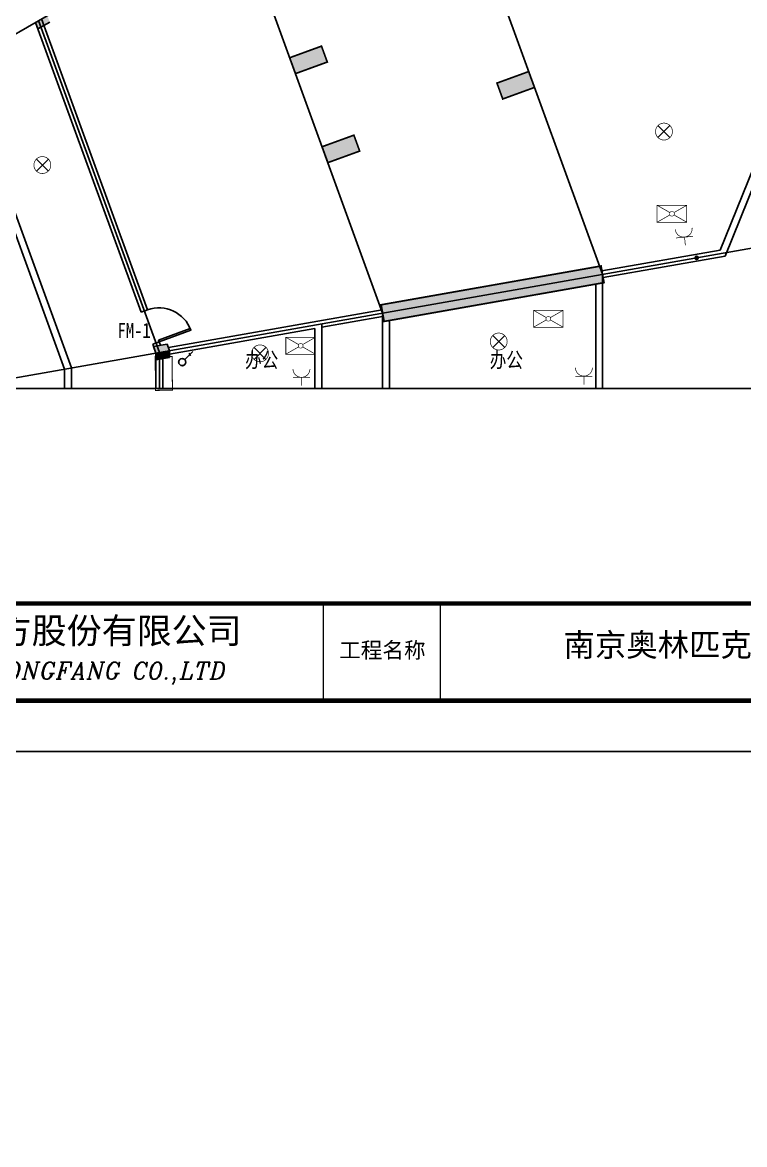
# Model space of a CAD drawing. Extents: x 23618587 to 48466785, y 42305484 to 86624613.
# Drawn here: x 24321029 to 24342374, y 43286900 to 43320068 of the extents above; entities that cross this region are included whole.
import ezdxf

# ---------------------------------------------------------------- set-up
doc = ezdxf.new("R2010")
doc.units = 0
doc.header["$MEASUREMENT"] = 0
doc.layers.get('0').update_dxf_attribs({"linetype": 'CONTINUOUS'})
for name, color, linetype in [('AC-W', 7, 'CONTINUOUS'), ('FRAME', 7, 'CONTINUOUS'), ('图框', 7, 'CONTINUOUS'), ('设备-动力', 3, 'CONTINUOUS'), ('设备-插座', 3, 'CONTINUOUS'), ('设备-照明', 3, 'CONTINUOUS'), ('设备-箱柜', 3, 'CONTINUOUS')]:
    doc.layers.add(name, color=color, linetype=linetype)
doc.styles.add('HZ', font='txt.shx', dxfattribs={"bigfont": 'hztxt.shx'})
doc.styles.add('IDQSTYLE', font='simplex.shx', dxfattribs={"width": 0.7, "bigfont": 'hzfs1.shx'})
doc.styles.add('Q1', font='SimSun.ttf', dxfattribs={"width": 0.8, "height": 450})
doc.styles.add('TK1', font='SimSun.ttf', dxfattribs={"width": 0.8, "height": 4})
doc.styles.add('XC91', font='txt.shx', dxfattribs={"bigfont": 'XC91.shx'})

# ---------------------------------------------------------------- blocks, each defined once
blk = doc.blocks.new('HC001494')
at = {"color": 0, "linetype": 'Continuous'}
for p, q in [((-1.77, 1.77), (1.77, -1.77)), ((1.77, 1.77), (-1.77, -1.77))]:
    blk.add_line(p, q, dxfattribs=at)
at = {"color": 0, "linetype": 'Continuous', "const_width": 0.2}
blk.add_lwpolyline([(1.77, -1.77, 0.198912), (2.5, 0, 0.198912), (1.77, 1.77, 0.198912), (0, 2.5, 0.198912), (-1.77, 1.77, 0.198912), (-2.5, 0, 0.198912), (-1.77, -1.77, 0.198912), (0, -2.5, 0.198912)], format="xyb", close=True, dxfattribs=at)
at = {"color": 0, "style": 'IDQSTYLE', "width": 0.7}
blk.add_attdef('PSFHATT', (4.5, -2.5), '', height=2.5, dxfattribs=at)
blk = doc.blocks.new('HC000704')
at = {"color": 0, "linetype": 'Continuous', "const_width": 0.2}
for points in [[(-0.61, 0.35), (-4.38, 2.5)], [(-4.38, 2.5), (4.37, 2.5), (4.37, -2.5), (-4.38, -2.5), (-4.38, 2.5)], [(4.37, 2.5), (0.61, 0.35)], [(-0.61, -0.35), (-4.38, -2.5)], [(0.61, -0.35), (4.37, -2.5)]]:
    blk.add_lwpolyline(points, dxfattribs=at)
at = {"color": 0, "linetype": 'Continuous', "const_width": 0.16}
blk.add_lwpolyline([(0, -0.71, 0.198912), (0.5, -0.5, 0.198912), (0.71, 0, 0.198912), (0.5, 0.5, 0.198912), (0, 0.71, 0.198912), (-0.5, 0.5, 0.198912), (-0.71, 0, 0.198912), (-0.5, -0.5, 0.198912)], format="xyb", close=True, dxfattribs=at)
at = {"color": 0, "style": 'IDQSTYLE', "width": 0.7}
blk.add_attdef('PSFHATT', (6.37, -2.5), '', height=2.5, dxfattribs=at)
blk = doc.blocks.new('HC000133')
at = {"color": 0, "linetype": 'Continuous', "const_width": 0.2}
blk.add_lwpolyline([(-2.5, 5, 0.198912), (-1.77, 3.23, 0.198912), (0, 2.5, 0.198912), (1.77, 3.23, 0.198912), (2.5, 5)], format="xyb", dxfattribs=at)
for points in [[(-2.55, 2.48), (2.48, 2.48)], [(0, 2.5), (0, 0)]]:
    blk.add_lwpolyline(points, dxfattribs=at)
at = {"color": 0, "style": 'IDQSTYLE', "width": 0.7}
blk.add_attdef('PSFHATT', (4.5, 0), '', height=2.5, dxfattribs=at)
blk = doc.blocks.new('HC000426')
at = {"color": 0, "linetype": 'Continuous', "const_width": 0.3}
blk.add_lwpolyline([(5, 2.5), (-5, 2.5), (-5, -2.5), (5, -2.5)], close=True, dxfattribs=at)
at = {"color": 0, "style": 'IDQSTYLE', "width": 0.7}
blk.add_attdef('PSFHATT', (7, -2.5), '', height=2.5, dxfattribs=at)
blk = doc.blocks.new('HC002297100793')
at = {"color": 0}
for p, q in [((0.74, 1.78), (3.12, 4.17)), ((2.09, 3.72), (2.47, 2.92))]:
    blk.add_line(p, q, dxfattribs=at)
blk.add_circle((0, 1.04), 1.04, dxfattribs=at)
for p in [(-1.04, 1.04), (0, 2.08), (0, 0), (1.04, 1.04)]:
    blk.add_point(p, dxfattribs=at)
at = {"color": 0, "width": 0.7}
blk.add_attdef('PSFHATT', (3.15, 0), '', height=0.025, dxfattribs=at)

msp = doc.modelspace()

# ---------------------------------------------------------------- hatches: boundary and pattern name
at = {"layer": 'AC-W'}
for points in [[(24330040.00607, 43318896.94554), (24329868.996, 43319366.79185), (24328929.30338, 43319024.7717), (24329100.31345, 43318554.92539)], [(24336165.97251, 43318146.91529), (24335994.96243, 43318616.7616), (24335055.26981, 43318274.74146), (24335226.27988, 43317804.89515)], [(24330997.66309, 43316265.8045), (24330826.65302, 43316735.65081), (24329886.9604, 43316393.63067), (24330057.97047, 43315923.78436)], [(24338220.17621, 43312376.10866), (24331720.17621, 43311229.98329), (24331633.35212, 43311722.38717), (24338133.35212, 43312868.51254)]]:
    msp.add_hatch(color=7, dxfattribs=at).paths.add_polyline_path(points)

# ---------------------------------------------------------------- linework, layer by layer
at = {"const_width": 45}
for points in [[(24329921.71705, 43302934.6636), (24329921.71705, 43300028.08714)], [(24333381.60725, 43302934.6636), (24333381.60725, 43300028.08714)]]:
    msp.add_lwpolyline(points, dxfattribs=at)
at = {"layer": 'AC-W', "color": 7, "ltscale": 300}
for p, q in [((24336786.17593, 43328943.14853), (24302664.33713, 43309242.89571)), ((24338176.76417, 43312622.3106), (24333026.51398, 43326772.50669)), ((24331676.76417, 43311476.18523), (24327310.50991, 43323472.3702)), ((24325076.76417, 43310312.42716), (24321506.56732, 43320121.46238)), ((24348656.38283, 43314470.15012), (24319011.14993, 43309242.89571)), ((24338176.76417, 43312622.3106), (24338176.76417, 43309242.89571)), ((24331676.76417, 43311476.18523), (24331676.76417, 43309242.89571)), ((24329876.76417, 43311158.79666), (24329876.76417, 43309242.89571)), ((24325076.76417, 43310312.42716), (24325076.76417, 43309242.89571))]:
    msp.add_line(p, q, dxfattribs=at)
at = {"layer": 'AC-W', "color": 7, "ltscale": 5000}
for p, q in [((24341652.45172, 43313336.71076), (24345303.0139, 43322375.79386)), ((24341796.37685, 43313159.00332), (24345488.46255, 43322300.90193)), ((24324538.16872, 43311499.82555), (24321418.62879, 43320070.69105)), ((24324726.10724, 43311568.22958), (24321594.50584, 43320172.23371)), ((24322276.76417, 43309818.71161), (24319044.28864, 43318699.86513)), ((24322476.76417, 43309853.97701), (24319220.16569, 43318801.40779)), ((24341652.45172, 43313336.71076), (24338159.39935, 43312720.79138)), ((24341796.37685, 43313159.00332), (24338194.12899, 43312523.82983)), ((24324726.10724, 43311568.22958), (24324538.16872, 43311499.82555)), ((24331659.39935, 43311574.666), (24325342.03509, 43310460.74424)), ((24331676.76417, 43311374.64257), (24329876.76417, 43311057.254)), ((24331676.76417, 43311374.64257), (24331676.76417, 43309242.89571)), ((24329676.76417, 43311021.98861), (24325376.76473, 43310263.78269)), ((24329676.76417, 43311021.98861), (24329676.76417, 43309242.89571)), ((24329876.76417, 43311057.254), (24329876.76417, 43309242.89571)), ((24331876.76417, 43311257.59397), (24331876.76417, 43309242.89571)), ((24325068.12739, 43310628.53696), (24324880.18886, 43310560.13293)), ((24325107.3049, 43310520.89763), (24325068.12739, 43310628.53696)), ((24324976.76417, 43310294.79446), (24324880.18886, 43310560.13293)), ((24324976.76417, 43310294.79446), (24324976.76417, 43309242.89571)), ((24325176.76417, 43310126.97453), (24325176.76417, 43309242.89571)), ((24322276.76417, 43309818.71161), (24322276.76417, 43309242.89571)), ((24322476.76417, 43309853.97701), (24322476.76417, 43309242.89571))]:
    msp.add_line(p, q, dxfattribs=at)
at = {"layer": 'AC-W', "color": 7}
for p, q in [((24321482.74449, 43319876.76808), (24321413.28522, 43320067.60586)), ((24337976.76417, 43312333.18855), (24337976.76417, 43309242.89571)), ((24338176.76417, 43312368.45395), (24338176.76417, 43309242.89571)), ((24324907.30545, 43310485.63233), (24324976.76473, 43310294.79456)), ((24324976.76473, 43310091.70923), (24324976.76473, 43310294.79456)), ((24325307.30545, 43310556.16313), (24325376.76473, 43310365.32535)), ((24325376.76473, 43310162.24003), (24325376.76473, 43310365.32535))]:
    msp.add_line(p, q, dxfattribs=at)
at = {"layer": 'AC-W', "color": 7, "ltscale": 1000}
for p, q in [((24321834.49859, 43320079.8534), (24321482.74449, 43319876.76808)), ((24325307.30545, 43310556.16313), (24324907.30545, 43310485.63233)), ((24325376.76473, 43310162.24003), (24324976.76473, 43310091.70923))]:
    msp.add_line(p, q, dxfattribs=at)
at = {"layer": 'AC-W'}
msp.add_line((24242096.6362, 43309242.89571), (24353776.32193, 43309242.89571), dxfattribs=at)
at = {"layer": 'AC-W', "color": 7, "const_width": 50}
for points in [[(24329868.996, 43319366.79185), (24328929.30338, 43319024.7717), (24329100.31345, 43318554.92539), (24330040.00607, 43318896.94554)], [(24335994.96243, 43318616.7616), (24335055.26981, 43318274.74146), (24335226.27988, 43317804.89515), (24336165.97251, 43318146.91529)], [(24330826.65302, 43316735.65081), (24329886.9604, 43316393.63067), (24330057.97047, 43315923.78436), (24330997.66309, 43316265.8045)], [(24338220.17621, 43312376.10866), (24331720.17621, 43311229.98329), (24331633.35212, 43311722.38717), (24338133.35212, 43312868.51254)]]:
    msp.add_lwpolyline(points, close=True, dxfattribs=at)
at = {"layer": 'AC-W', "color": 7, "linetype": 'ByBlock', "const_width": 70}
msp.add_lwpolyline([(24340971.72022, 43313077.46814, 1), (24340944.36904, 43313141.90348, 1)], format="xyb", close=True, dxfattribs=at)
at = {"layer": 'AC-W', "color": 7}
msp.add_lwpolyline([(24325068.12739, 43310628.53696), (24325051.02638, 43310675.52159), (24325990.719, 43311017.54173), (24326007.82001, 43310970.5571)], close=True, dxfattribs=at)
for centre, radius, start, end in [((24148759.7883, 42835660.74182), 530172.67138, 79.4743453433, 79.4743453433), ((24148766.30591, 42835659.45113), 530172.67138, 78.1227654299, 78.1227654299), ((24148779.34207, 42835656.52904), 530172.67138, 76.2090487924, 76.2090487924), ((24325068.12739, 43310628.53696), 1000, 20.000000004, 109.999999998)]:
    msp.add_arc(centre, radius, start, end, dxfattribs=at)
for points in [[(24321834.49859, 43320079.8534), (24321765.03932, 43320270.69118), (24321482.74449, 43319876.76808), (24321413.28522, 43320067.60586)], [(24325376.76473, 43310365.32535), (24325307.30545, 43310556.16313), (24324976.76473, 43310294.79456), (24324907.30545, 43310485.63233)], [(24325376.76473, 43310162.24003), (24325376.76473, 43310365.32535), (24324976.76473, 43310091.70923), (24324976.76473, 43310294.79456)]]:
    msp.add_solid(points, dxfattribs=at)
at = {"layer": 'FRAME'}
msp.add_lwpolyline([(24221262.63462, 43298521.29116), (24221262.63462, 43424671.29116), (24399612.63462, 43424671.29116), (24399612.63462, 43298521.29116)], close=True, dxfattribs=at)
at = {"layer": 'FRAME', "const_width": 135}
msp.add_lwpolyline([(24225012.63462, 43300021.29116), (24225012.63462, 43423171.29116), (24398112.63462, 43423171.29116), (24398112.63462, 43300021.29116)], close=True, dxfattribs=at)
msp.add_lwpolyline([(24398132.79333, 43302893.25798), (24312032.79333, 43302893.25798)], dxfattribs=at)

# ---------------------------------------------------------------- block references
at = {"layer": '设备-动力', "xscale": 100, "yscale": 100, "zscale": 100}
for p in [(24340227.93083, 43314412.8029), (24336574.54061, 43311309.10229), (24329252.67608, 43310511.6715)]:
    msp.add_blockref('HC000704', p, dxfattribs=at)
at = {"layer": '设备-插座', "xscale": 100, "yscale": 100, "zscale": 100, "rotation": 5.577910054588076}
msp.add_blockref('HC000133', (24340624.57714, 43313475.28104), dxfattribs=at)
at = {"layer": '设备-插座', "xscale": 100, "yscale": 100, "zscale": 100}
for p in [(24329276.84065, 43309327.6076), (24337625.69938, 43309363.85445)]:
    msp.add_blockref('HC000133', p, dxfattribs=at)
at = {"layer": '设备-照明', "color": 3, "xscale": 100, "yscale": 100, "zscale": 100}
for p in [(24339992.66458, 43316841.72876), (24321617.73894, 43315852.43102), (24335107.48695, 43310636.27006), (24328051.43268, 43310285.8838)]:
    msp.add_blockref('HC001494', p, dxfattribs=at)
at = {"layer": '设备-照明', "xscale": 100, "yscale": 100, "zscale": 100}
msp.add_blockref('HC002297100793', (24325751.07895, 43309923.03769), dxfattribs=at)
at = {"layer": '设备-箱柜', "color": 142, "xscale": 99.99999999999993, "yscale": 100, "zscale": 100, "rotation": 270.4403320339898}
msp.add_blockref('HC000426', (24325208.0343, 43309694.56265, 0.00013), dxfattribs=at)

# ---------------------------------------------------------------- texts
at = {"attachment_point": 1}
for s, insert, char_height, style in [('\\f楷体_GB2312|b0|i0|c134|p49;清华同方股份有限公司', (24317161.24736, 43302469.62021), 758.625, 'XC91'), ('\\f宋体|b0|i0|c134|p34;工程名称', (24330390.47626, 43301748.17175), 468.5625, 'HZ'), ('\\Fitalic.shx;TSINGHUA TONGFANG CO.,LTD', (24315978.56548, 43301155.34662), 502.03125, 'XC91')]:
    msp.add_mtext(s, dxfattribs=dict(at, insert=insert, char_height=char_height, style=style))
at = {"layer": 'AC-W', "color": 7, "style": 'Q1', "width": 0.8}
for s, p in [('FM-1', (24323839.05302, 43310738.18553)), ('办公', (24327610.54881, 43309865.78057)), ('办公', (24334842.76567, 43309865.78057))]:
    msp.add_text(s, height=450, dxfattribs=at).set_placement(p)
at = {"layer": '图框', "color": 0, "style": 'TK1'}
msp.add_text('南京奥林匹克体育中心', height=680.4, dxfattribs=at).set_placement((24337022.98017, 43301329.91019))

doc.saveas('drawing.dxf')
